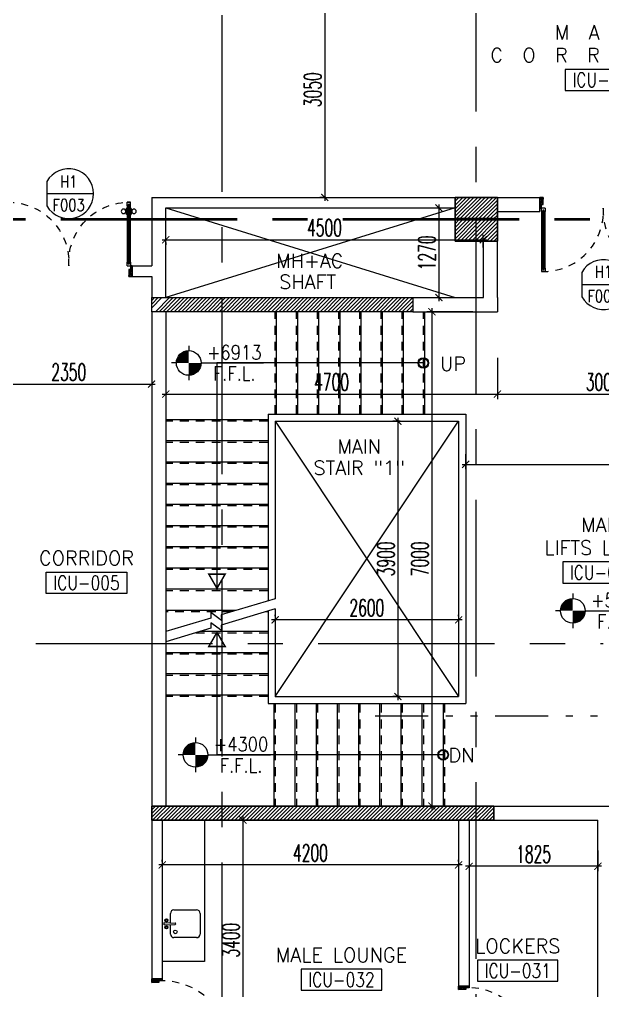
# Model space of a CAD drawing. Extents: x 275967.8 to 276060, y 57291.9 to 57371.4.
# Drawn here: x 276028.3 to 276036.57, y 57315.45 to 57329.2 of the extents above; entities that cross this region are included whole.
import ezdxf
from ezdxf.enums import TextEntityAlignment as Align

# ---------------------------------------------------------------- set-up
doc = ezdxf.new("R2010")
doc.units = 0
doc.header["$MEASUREMENT"] = 0
doc.header["$PDMODE"] = 34
for name, pattern in [('2DASHES', [1.7, 0.75, -0.25, 0.1, -0.25, 0.1, -0.25]), ('CENTERX2', [4, 2.5, -0.5, 0.5, -0.5]), ('HIDDEN', [0.375, 0.25, -0.125]), ('HIDDEN2', [0.1875, 0.125, -0.0625])]:
    doc.linetypes.add(name, pattern=pattern)
doc.layers.get('0').update_dxf_attribs({"linetype": 'CONTINUOUS'})
doc.layers.get('DEFPOINTS').update_dxf_attribs({"linetype": 'CONTINUOUS'})
for name, color, linetype in [('AXES', 11, 'CENTERX2'), ('COL', 5, 'CONTINUOUS'), ('DIM', 4, 'CONTINUOUS'), ('DOOR', 7, 'CONTINUOUS'), ('DOOR-CR', 2, 'CONTINUOUS'), ('DOOR-NO', 3, 'CONTINUOUS'), ('HAT', 8, 'CONTINUOUS'), ('IND-ES-L', 6, '2DASHES'), ('LEV-PL', 3, 'CONTINUOUS'), ('ME-FIX', 3, 'CONTINUOUS'), ('NON-MEDICAL', 3, 'CONTINUOUS'), ('RM-BOX', 4, 'CONTINUOUS'), ('RM-NAME', 2, 'CONTINUOUS'), ('RM-NO', 2, 'CONTINUOUS'), ('SHAFT', 3, 'CONTINUOUS'), ('STR', 5, 'CONTINUOUS'), ('WALL', 2, 'CONTINUOUS')]:
    doc.layers.add(name, color=color, linetype=linetype)
doc.styles.add('ROMANS', font='ROMANS.shx', dxfattribs={"width": 0.6})
doc.styles.add('S', font='ROMANS.SHX')
doc.dimstyles.new('STANDARD in', dxfattribs={"dimtxt": 0.24, "dimasz": 0.1, "dimexe": 0.07, "dimexo": 0.05, "dimgap": 0.05, "dimtad": 1, "dimdec": 0, "dimlfac": 1000, "dimzin": 0, "dimdsep": 46, "dimtxsty": 'ROMANS', "dimblk": 'ARCHTICK', "dimcen": 0.05, "dimdle": 0.05, "dimclrd": 4, "dimclre": 4, "dimclrt": 2, "dimadec": 0, "dimazin": 0, "dimtfac": 1, "dimtdec": 0, "dimtmove": 2, "dimatfit": 3, "dimfxl": 0, "dimtolj": 1, "dimtzin": 0, "dimarcsym": 0})

# ---------------------------------------------------------------- blocks, each defined once
blk = doc.blocks.new('RM1')
at = {"layer": 'RM-BOX'}
blk.add_lwpolyline([(570, -200), (-570, -200), (-570, -500), (570, -500)], close=True, dxfattribs=at)
at = {"layer": 'RM-NAME', "style": 'ROMANS'}
for tag, p in [('ROOMNAME1', (0, 324)), ('ROOMNAME2', (0, 0))]:
    blk.add_attdef(tag, text='', height=200, dxfattribs=at).set_placement(p, align=Align.MIDDLE)
at = {"layer": 'RM-NO', "style": 'ROMANS', "width": 0.8}
blk.add_attdef('ROOMNO', text='', height=200, dxfattribs=at).set_placement((0, -350), align=Align.MIDDLE)
blk = doc.blocks.new('*X99')
at = {"color": 0}
for p, q in [((76229, 144854), (76375, 145000)), ((76229, 144907), (76322, 145000)), ((76229, 144960), (76269, 145000)), ((76281, 144800), (76481, 145000)), ((76334, 144800), (76534, 145000)), ((76387, 144800), (76587, 145000)), ((76440, 144800), (76640, 145000)), ((76493, 144800), (76693, 145000)), ((76546, 144800), (76746, 145000)), ((76599, 144800), (76799, 145000)), ((76652, 144800), (76852, 145000)), ((76705, 144800), (76905, 145000)), ((76758, 144800), (76958, 145000)), ((76811, 144800), (77011, 145000)), ((76864, 144800), (77064, 145000)), ((76917, 144800), (77117, 145000)), ((76971, 144800), (77171, 145000)), ((77024, 144800), (77224, 145000)), ((77077, 144800), (77277, 145000)), ((77130, 144800), (77330, 145000)), ((77183, 144800), (77383, 145000)), ((77236, 144800), (77436, 145000)), ((77289, 144800), (77489, 145000)), ((77342, 144800), (77542, 145000)), ((77395, 144800), (77595, 145000)), ((77448, 144800), (77648, 145000)), ((77501, 144800), (77701, 145000)), ((77554, 144800), (77754, 145000)), ((77607, 144800), (77807, 145000)), ((77660, 144800), (77860, 145000)), ((77713, 144800), (77913, 145000)), ((77766, 144800), (77966, 145000)), ((77819, 144800), (78019, 145000)), ((77872, 144800), (78072, 145000)), ((77925, 144800), (78125, 145000)), ((77978, 144800), (78178, 145000)), ((78031, 144800), (78231, 145000)), ((78084, 144800), (78284, 145000)), ((78137, 144800), (78337, 145000)), ((78190, 144800), (78390, 145000)), ((78243, 144800), (78443, 145000)), ((78296, 144800), (78496, 145000)), ((78349, 144800), (78549, 145000)), ((78402, 144800), (78602, 145000)), ((78455, 144800), (78655, 145000)), ((78508, 144800), (78708, 145000)), ((78562, 144800), (78762, 145000)), ((78615, 144800), (78815, 145000)), ((78668, 144800), (78868, 145000)), ((78721, 144800), (78921, 145000)), ((78774, 144800), (78974, 145000)), ((78827, 144800), (79027, 145000)), ((78880, 144800), (79080, 145000)), ((78933, 144800), (79133, 145000)), ((78986, 144800), (79186, 145000)), ((79039, 144800), (79239, 145000)), ((79092, 144800), (79292, 145000)), ((79145, 144800), (79345, 145000)), ((79198, 144800), (79398, 145000)), ((79251, 144800), (79451, 145000)), ((79304, 144800), (79504, 145000)), ((79357, 144800), (79557, 145000)), ((79410, 144800), (79610, 145000)), ((79463, 144800), (79663, 145000)), ((79516, 144800), (79716, 145000)), ((79569, 144800), (79769, 145000)), ((79622, 144800), (79822, 145000)), ((79675, 144800), (79875, 145000)), ((79728, 144800), (79928, 145000)), ((79781, 144800), (79929, 144948)), ((79834, 144800), (79929, 144895)), ((79887, 144800), (79929, 144842))]:
    blk.add_line(p, q, dxfattribs=at)
blk = doc.blocks.new('*X98')
at = {"color": 0}
for p, q in [((76229, 137641), (76388, 137800)), ((76229, 137694), (76334, 137800)), ((76229, 137748), (76281, 137800)), ((76241, 137600), (76441, 137800)), ((76294, 137600), (76494, 137800)), ((76347, 137600), (76547, 137800)), ((76400, 137600), (76600, 137800)), ((76453, 137600), (76653, 137800)), ((76506, 137600), (76706, 137800)), ((76559, 137600), (76759, 137800)), ((76612, 137600), (76812, 137800)), ((76665, 137600), (76865, 137800)), ((76718, 137600), (76918, 137800)), ((76771, 137600), (76971, 137800)), ((76824, 137600), (77024, 137800)), ((76877, 137600), (77077, 137800)), ((76930, 137600), (77130, 137800)), ((76983, 137600), (77183, 137800)), ((77036, 137600), (77236, 137800)), ((77089, 137600), (77289, 137800)), ((77142, 137600), (77342, 137800)), ((77195, 137600), (77395, 137800)), ((77248, 137600), (77448, 137800)), ((77301, 137600), (77501, 137800)), ((77354, 137600), (77554, 137800)), ((77407, 137600), (77607, 137800)), ((77460, 137600), (77660, 137800)), ((77513, 137600), (77713, 137800)), ((77566, 137600), (77766, 137800)), ((77619, 137600), (77819, 137800)), ((77672, 137600), (77872, 137800)), ((77725, 137600), (77925, 137800)), ((77779, 137600), (77979, 137800)), ((77832, 137600), (78032, 137800)), ((77885, 137600), (78085, 137800)), ((77938, 137600), (78138, 137800)), ((77991, 137600), (78191, 137800)), ((78044, 137600), (78244, 137800)), ((78097, 137600), (78297, 137800)), ((78150, 137600), (78350, 137800)), ((78203, 137600), (78403, 137800)), ((78256, 137600), (78456, 137800)), ((78309, 137600), (78509, 137800)), ((78362, 137600), (78562, 137800)), ((78415, 137600), (78615, 137800)), ((78468, 137600), (78668, 137800)), ((78521, 137600), (78721, 137800)), ((78574, 137600), (78774, 137800)), ((78627, 137600), (78827, 137800)), ((78680, 137600), (78880, 137800)), ((78733, 137600), (78933, 137800)), ((78786, 137600), (78986, 137800)), ((78839, 137600), (79039, 137800)), ((78892, 137600), (79092, 137800)), ((78945, 137600), (79145, 137800)), ((78998, 137600), (79198, 137800)), ((79051, 137600), (79251, 137800)), ((79104, 137600), (79304, 137800)), ((79157, 137600), (79357, 137800)), ((79210, 137600), (79410, 137800)), ((79263, 137600), (79463, 137800)), ((79316, 137600), (79516, 137800)), ((79369, 137600), (79569, 137800)), ((79423, 137600), (79623, 137800)), ((79476, 137600), (79676, 137800)), ((79529, 137600), (79729, 137800)), ((79582, 137600), (79782, 137800)), ((79635, 137600), (79835, 137800)), ((79688, 137600), (79888, 137800)), ((79741, 137600), (79941, 137800)), ((79794, 137600), (79994, 137800)), ((79847, 137600), (80047, 137800)), ((79900, 137600), (80100, 137800)), ((79953, 137600), (80153, 137800)), ((80006, 137600), (80206, 137800)), ((80059, 137600), (80259, 137800)), ((80112, 137600), (80312, 137800)), ((80165, 137600), (80365, 137800)), ((80218, 137600), (80418, 137800)), ((80271, 137600), (80471, 137800)), ((80324, 137600), (80524, 137800)), ((80377, 137600), (80577, 137800)), ((80430, 137600), (80630, 137800)), ((80483, 137600), (80683, 137800)), ((80536, 137600), (80736, 137800)), ((80589, 137600), (80789, 137800)), ((80642, 137600), (80842, 137800)), ((80695, 137600), (80895, 137800)), ((80748, 137600), (80948, 137800)), ((80801, 137600), (81001, 137800)), ((80854, 137600), (81054, 137800)), ((80907, 137600), (81079, 137772)), ((80960, 137600), (81079, 137718)), ((81014, 137600), (81079, 137665)), ((81067, 137600), (81079, 137612))]:
    blk.add_line(p, q, dxfattribs=at)
blk = doc.blocks.new('LEV1')
at = {"layer": 'LEV-PL'}
for p, q in [((0, 245), (0, 175)), ((-175, 0), (-245, 0)), ((175, 0), (1061, 0)), ((0, -175), (0, -245))]:
    blk.add_line(p, q, dxfattribs=at)
at = {"layer": 'LEV-PL', "const_width": 175}
for points in [[(-88, 0, -0.414214), (0, 88, -1)], [(88, 0, -0.414214), (0, -88, -1)]]:
    blk.add_lwpolyline(points, format="xyb", dxfattribs=at)
at = {"layer": 'LEV-PL'}
blk.add_circle((0, 0), 175, dxfattribs=at)
at = {"layer": 'LEV-PL', "color": 4, "style": 'S', "width": 0.85}
for tag, p in [('+0000', (646, 50)), ('F.F.L.', (646, -250))]:
    blk.add_attdef(tag, text='', height=200, dxfattribs=at).set_placement(p, align=Align.CENTER)
blk = doc.blocks.new('DD1')
at = {"layer": 'DOOR-CR'}
blk.add_line((-308, 0), (353, 0), dxfattribs=at)
blk.add_lwpolyline([(-308, -173, 3.820224), (-308, 173)], format="xyb", close=True, dxfattribs=at)
at = {"layer": 'DOOR-NO', "color": 255, "style": 'ROMANS', "width": 0.8}
for tag, p in [('G', (0, 184)), ('000', (0, -141))]:
    blk.add_attdef(tag, text='', height=204, dxfattribs=at).set_placement(p, align=Align.MIDDLE)
blk = doc.blocks.new('A$C272A55A0')
at = {"layer": 'DOOR', "color": 0, "linetype": 'ByBlock'}
for p, q in [((0, 900), (0, 1050)), ((50, 1050), (0, 1050)), ((50, 950), (50, 1050)), ((1750, 950), (1750, 1050)), ((1750, 1050), (1800, 1050)), ((1800, 1050), (1800, 900)), ((0, 900), (25, 900)), ((25, 950), (50, 950)), ((25, 900), (25, 950)), ((75, 900), (25, 900)), ((25, 850), (25, 900)), ((42, 850), (25, 850)), ((58, 870), (42, 870)), ((42, 870), (42, 850)), ((58, 850), (58, 870)), ((75, 850), (58, 850)), ((75, 900), (75, 850)), ((1725, 900), (1775, 900)), ((1725, 900), (1725, 850)), ((1725, 850), (1742, 850)), ((1742, 870), (1758, 870)), ((1742, 850), (1742, 870)), ((1775, 950), (1750, 950)), ((1758, 870), (1758, 850)), ((1758, 850), (1775, 850)), ((1775, 900), (1775, 950)), ((1800, 900), (1775, 900)), ((1775, 850), (1775, 900)), ((1718, 160), (1709, 160)), ((1709, 95), (1709, 160)), ((1725, 173), (1718, 173)), ((1718, 173), (1718, 83)), ((1718, 95), (1718, 160)), ((1775, 173), (1782, 173)), ((1782, 173), (1782, 83)), ((1782, 160), (1791, 160)), ((1782, 95), (1782, 160)), ((1791, 95), (1791, 160)), ((25, 50), (42, 50)), ((25, 50), (25, 0)), ((25, 0), (75, 0)), ((75, 0), (25, 0)), ((42, 50), (42, 30)), ((42, 30), (58, 30)), ((58, 50), (75, 50)), ((58, 50), (58, 30)), ((75, 50), (75, 0)), ((1718, 95), (1709, 95)), ((1725, 83), (1718, 83)), ((1742, 50), (1725, 50)), ((1725, 50), (1725, 0)), ((1775, 0), (1725, 0)), ((1725, 0), (1775, 0)), ((1742, 50), (1742, 30)), ((1758, 30), (1742, 30)), ((1775, 50), (1758, 50)), ((1758, 50), (1758, 30)), ((1775, 83), (1782, 83)), ((1775, 50), (1775, 0)), ((1782, 95), (1791, 95))]:
    blk.add_line(p, q, dxfattribs=at)
at = {"layer": 'DOOR', "color": 9, "linetype": 'ByBlock'}
for p, q in [((50, 1050), (0, 1010)), ((50, 1050), (0, 937)), ((50, 1050), (37, 950)), ((1750, 1050), (1800, 1010)), ((1750, 1050), (1800, 937)), ((1750, 1050), (1763, 950))]:
    blk.add_line(p, q, dxfattribs=at)
at = {"layer": 'DOOR', "linetype": 'ByBlock'}
for p, q in [((25, 850), (25, 50)), ((42, 850), (42, 50)), ((58, 850), (58, 50)), ((75, 50), (75, 850)), ((1725, 50), (1725, 850)), ((1742, 850), (1742, 50)), ((1758, 850), (1758, 50)), ((1775, 850), (1775, 50))]:
    blk.add_line(p, q, dxfattribs=at)
at = {"layer": 'DOOR', "color": 0, "linetype": 'ByBlock'}
for centre in [(1676, 128), (1824, 128)]:
    blk.add_circle(centre, 32.4, dxfattribs=at)
at = {"layer": 'DOOR', "color": 9, "linetype": 'ByBlock'}
for centre, radius, start, end in [((50, 1050), 54.4, 203.2074, 270), ((50, 1050), 74.4, 227.7764, 270), ((50, 1050), 94.4, 238.0182, 270), ((50, 1050), 34.4, 180, 270), ((50, 1050), 14.4, 180, 270), ((1750, 1050), 14.4, 270, 0), ((1750, 1050), 34.4, 270, 0), ((1750, 1050), 54.4, 270, 336.7926), ((1750, 1050), 74.4, 270, 312.2236), ((1750, 1050), 94.4, 270, 301.9818), ((50, 1050), 114, 244.0838, 257.3774), ((50, 1050), 134, 248.1598, 259.28), ((50, 1050), 154, 251.1053, 256.2858), ((1750, 1050), 114, 282.6226, 295.9162), ((1750, 1050), 134, 280.72, 291.8402), ((1750, 1050), 154, 283.7142, 288.8947)]:
    blk.add_arc(centre, radius, start, end, dxfattribs=at)
at = {"layer": 'DOOR', "linetype": 'HIDDEN', "ltscale": 0.5}
for centre, start, end in [((50, 851), 268.3174, 3.2965), ((1750, 851), 176.7035, 271.6826)]:
    blk.add_arc(centre, 851, start, end, dxfattribs=at)
at = {"layer": 'WALL', "linetype": 'ByBlock'}
blk.add_line((1800, 900), (1800, 1050), dxfattribs=at)
blk = doc.blocks.new('C5')
at = {"layer": 'HAT', "linetype": 'ByBlock'}
h = blk.add_hatch(dxfattribs=at)
h.set_pattern_fill('ANSI31', color=256, scale=300, style=0)
h.set_pattern_definition([(45, (-223356.182, -51411.005), (-26.516504, 26.516504), [])])
h.paths.add_polyline_path([(300, 300), (0, 300), (0, 0), (300, 0)])
h.paths.add_polyline_path([(600, 300), (300, 300), (300, 0), (600, 0)])
at = {"layer": 'COL'}
blk.add_lwpolyline([(600, 300), (0, 300), (0, 0), (600, 0)], close=True, dxfattribs=at)
blk = doc.blocks.new('DOOR90')
at = {"layer": 'DOOR', "color": 0, "linetype": 'ByBlock'}
for p, q in [((-150, 0), (-150, -25)), ((-150, 0), (0, 0)), ((0, -50), (0, 0)), ((-1000, -25), (-1000, -75)), ((-1000, -75), (-1000, -25)), ((-950, -25), (-1000, -25)), ((-950, -75), (-1000, -75)), ((-970, -42), (-970, -58)), ((-950, -42), (-970, -42)), ((-950, -58), (-970, -58)), ((-950, -25), (-950, -42)), ((-950, -58), (-950, -75)), ((-918, -25), (-918, -18)), ((-828, -18), (-918, -18)), ((-918, -75), (-918, -82)), ((-828, -82), (-918, -82)), ((-905, -18), (-905, -9)), ((-905, -9), (-840, -9)), ((-905, -18), (-840, -18)), ((-905, -82), (-905, -91)), ((-905, -82), (-840, -82)), ((-905, -91), (-840, -91)), ((-840, -18), (-840, -9)), ((-840, -82), (-840, -91)), ((-828, -25), (-828, -18)), ((-828, -75), (-828, -82)), ((-200, -42), (-200, -25)), ((-200, -25), (-150, -25)), ((-180, -42), (-200, -42)), ((-200, -75), (-200, -58)), ((-200, -58), (-180, -58)), ((-150, -75), (-200, -75)), ((-180, -58), (-180, -42)), ((-150, -75), (-150, -25)), ((-150, -25), (-100, -25)), ((-100, -25), (-100, -50)), ((-100, -50), (0, -50)), ((-150, -900), (-150, -875)), ((-150, -875), (-100, -875)), ((0, -900), (-150, -900)), ((-150, -900), (0, -900)), ((-100, -850), (0, -850)), ((-100, -875), (-100, -850)), ((0, -850), (0, -900))]:
    blk.add_line(p, q, dxfattribs=at)
at = {"layer": 'DOOR', "color": 9, "linetype": 'ByBlock'}
for p, q in [((0, -50), (-114, 0)), ((0, -50), (-40, 0)), ((0, -50), (-100, -37)), ((0, -850), (-114, -900)), ((0, -850), (-100, -863)), ((0, -850), (-40, -900))]:
    blk.add_line(p, q, dxfattribs=at)
at = {"layer": 'DOOR', "linetype": 'ByBlock'}
for p, q in [((-200, -25), (-950, -25)), ((-200, -42), (-950, -42)), ((-200, -58), (-950, -58)), ((-950, -75), (-200, -75))]:
    blk.add_line(p, q, dxfattribs=at)
at = {"layer": 'DOOR', "color": 0, "linetype": 'ByBlock'}
for centre in [(-873, 24), (-873, -124)]:
    blk.add_circle(centre, 32.4, dxfattribs=at)
at = {"layer": 'DOOR', "color": 9, "linetype": 'ByBlock'}
for centre, radius, start, end in [((0, -50), 154, 161.1053, 166.2858), ((0, -50), 134, 158.1598, 169.28), ((0, -50), 94.4, 148.0182, 180), ((0, -50), 74.4, 137.7764, 180), ((0, -50), 114, 154.0838, 167.3774), ((0, -50), 54.4, 113.2074, 180), ((0, -50), 34.4, 90, 180), ((0, -50), 14.4, 90, 180), ((0, -850), 154, 193.7142, 198.8947), ((0, -850), 134, 190.72, 201.8402), ((0, -850), 94.4, 180, 211.9818), ((0, -850), 74.4, 180, 222.2236), ((0, -850), 54.4, 180, 246.7926), ((0, -850), 34.4, 180, 270), ((0, -850), 14.4, 180, 270)]:
    blk.add_arc(centre, radius, start, end, dxfattribs=at)
at = {"layer": 'DOOR', "linetype": 'HIDDEN', "ltscale": 0.5}
blk.add_arc((-150, -25), 850, 180, 270, dxfattribs=at)
blk = doc.blocks.new('_ARCHTICK')
at = {"color": 0, "linetype": 'ByBlock', "const_width": 0.15}
blk.add_lwpolyline([(-0.5, -0.5), (0.5, 0.5)], dxfattribs=at)
blk = doc.blocks.new('*D248')
at = {"layer": 'DEFPOINTS', "color": 0, "linetype": 'ByBlock', "ltscale": 0.3}
for p in [(276027.825, 57324.608), (276030.175, 57324.356), (276030.175, 57324.039)]:
    blk.add_point(p, dxfattribs=at)
at = {"layer": 'DIM', "color": 4, "linetype": 'ByBlock', "lineweight": -2, "ltscale": 0.3}
for p, q in [((276027.825, 57324.558), (276027.825, 57323.969)), ((276030.175, 57324.306), (276030.175, 57323.969)), ((276027.775, 57324.039), (276030.225, 57324.039))]:
    blk.add_line(p, q, dxfattribs=at)
at = {"layer": 'DIM', "color": 4, "linetype": 'ByBlock', "lineweight": -2, "ltscale": 0.3, "xscale": 0.1, "yscale": 0.1, "zscale": 0.1, "rotation": 180}
blk.add_blockref('_ARCHTICK', (276027.825, 57324.039), dxfattribs=at)
at = {"layer": 'DIM', "color": 4, "linetype": 'ByBlock', "lineweight": -2, "ltscale": 0.3, "xscale": 0.1, "yscale": 0.1, "zscale": 0.1}
blk.add_blockref('_ARCHTICK', (276030.175, 57324.039), dxfattribs=at)
at = {"layer": 'DIM', "color": 2, "linetype": 'ByBlock', "ltscale": 0.3, "insert": (276029, 57324.209), "char_height": 0.24, "attachment_point": 5, "style": 'ROMANS'}
blk.add_mtext('\\A1;2350', dxfattribs=at)
blk = doc.blocks.new('*D247')
at = {"layer": 'DEFPOINTS', "color": 0, "linetype": 'ByBlock', "ltscale": 0.3}
for p in [(276030.375, 57326.096), (276034.875, 57326.083), (276034.875, 57325.924)]:
    blk.add_point(p, dxfattribs=at)
at = {"layer": 'DIM', "color": 4, "linetype": 'ByBlock', "lineweight": -2, "ltscale": 0.3}
for p, q in [((276034.875, 57325.974), (276034.875, 57326.153)), ((276030.325, 57326.083), (276034.925, 57326.083)), ((276030.375, 57326.046), (276030.375, 57326.013))]:
    blk.add_line(p, q, dxfattribs=at)
at = {"layer": 'DIM', "color": 4, "linetype": 'ByBlock', "lineweight": -2, "ltscale": 0.3, "xscale": 0.1, "yscale": 0.1, "zscale": 0.1, "rotation": 180}
blk.add_blockref('_ARCHTICK', (276030.375, 57326.083), dxfattribs=at)
at = {"layer": 'DIM', "color": 4, "linetype": 'ByBlock', "lineweight": -2, "ltscale": 0.3, "xscale": 0.1, "yscale": 0.1, "zscale": 0.1}
blk.add_blockref('_ARCHTICK', (276034.875, 57326.083), dxfattribs=at)
at = {"layer": 'DIM', "color": 2, "linetype": 'ByBlock', "ltscale": 0.3, "insert": (276032.625, 57326.253), "char_height": 0.24, "attachment_point": 5, "style": 'ROMANS'}
blk.add_mtext('\\A1;4500', dxfattribs=at)
blk = doc.blocks.new('*D246')
at = {"layer": 'DEFPOINTS', "color": 0, "linetype": 'ByBlock', "ltscale": 0.3}
for p in [(276034.02, 57326.533), (276034.02, 57325.263), (276034.246, 57325.263)]:
    blk.add_point(p, dxfattribs=at)
at = {"layer": 'DIM', "color": 4, "linetype": 'ByBlock', "lineweight": -2, "ltscale": 0.3}
for p, q in [((276034.246, 57326.583), (276034.246, 57325.213)), ((276034.07, 57326.533), (276034.316, 57326.533)), ((276034.07, 57325.263), (276034.316, 57325.263))]:
    blk.add_line(p, q, dxfattribs=at)
at = {"layer": 'DIM', "color": 4, "linetype": 'ByBlock', "lineweight": -2, "ltscale": 0.3, "xscale": 0.1, "yscale": 0.1, "zscale": 0.1}
for p, rotation in [((276034.246, 57326.533), 90), ((276034.246, 57325.263), 270)]:
    blk.add_blockref('_ARCHTICK', p, dxfattribs=dict(at, rotation=rotation))
at = {"layer": 'DIM', "color": 2, "linetype": 'ByBlock', "ltscale": 0.3, "insert": (276034.076, 57325.898), "char_height": 0.24, "attachment_point": 5, "rotation": 90, "style": 'ROMANS'}
blk.add_mtext('\\A1;1270', dxfattribs=at)
blk = doc.blocks.new('*D221')
at = {"layer": 'DEFPOINTS', "color": 0, "linetype": 'ByBlock', "ltscale": 0.3}
for p in [(276034.775, 57325.063), (276034.146, 57318.063), (276034.682, 57318.063)]:
    blk.add_point(p, dxfattribs=at)
at = {"layer": 'DIM', "color": 4, "linetype": 'ByBlock', "lineweight": -2, "ltscale": 0.3}
for p, q in [((276034.725, 57325.063), (276034.076, 57325.063)), ((276034.146, 57325.113), (276034.146, 57318.013)), ((276034.632, 57318.063), (276034.076, 57318.063))]:
    blk.add_line(p, q, dxfattribs=at)
at = {"layer": 'DIM', "color": 4, "linetype": 'ByBlock', "lineweight": -2, "ltscale": 0.3, "xscale": 0.1, "yscale": 0.1, "zscale": 0.1}
for p, rotation in [((276034.146, 57325.063), 90), ((276034.146, 57318.063), 270)]:
    blk.add_blockref('_ARCHTICK', p, dxfattribs=dict(at, rotation=rotation))
at = {"layer": 'DIM', "color": 2, "linetype": 'ByBlock', "ltscale": 0.3, "insert": (276033.976, 57321.563), "char_height": 0.24, "attachment_point": 5, "rotation": 90, "style": 'ROMANS'}
blk.add_mtext('\\A1;7000', dxfattribs=at)
blk = doc.blocks.new('*D220')
at = {"layer": 'DEFPOINTS', "color": 0, "linetype": 'ByBlock', "ltscale": 0.3}
for p in [(276030.375, 57324.455), (276035.075, 57324.261), (276035.075, 57323.897)]:
    blk.add_point(p, dxfattribs=at)
at = {"layer": 'DIM', "color": 4, "linetype": 'ByBlock', "lineweight": -2, "ltscale": 0.3}
for p, q in [((276030.375, 57324.405), (276030.375, 57323.827)), ((276035.075, 57324.211), (276035.075, 57323.827)), ((276030.325, 57323.897), (276035.125, 57323.897))]:
    blk.add_line(p, q, dxfattribs=at)
at = {"layer": 'DIM', "color": 4, "linetype": 'ByBlock', "lineweight": -2, "ltscale": 0.3, "xscale": 0.1, "yscale": 0.1, "zscale": 0.1, "rotation": 180}
blk.add_blockref('_ARCHTICK', (276030.375, 57323.897), dxfattribs=at)
at = {"layer": 'DIM', "color": 4, "linetype": 'ByBlock', "lineweight": -2, "ltscale": 0.3, "xscale": 0.1, "yscale": 0.1, "zscale": 0.1}
blk.add_blockref('_ARCHTICK', (276035.075, 57323.897), dxfattribs=at)
at = {"layer": 'DIM', "color": 2, "linetype": 'ByBlock', "ltscale": 0.3, "insert": (276032.725, 57324.067), "char_height": 0.24, "attachment_point": 5, "style": 'ROMANS'}
blk.add_mtext('\\A1;4700', dxfattribs=at)
blk = doc.blocks.new('*D219')
at = {"layer": 'DEFPOINTS', "color": 0, "linetype": 'ByBlock', "ltscale": 0.3}
for p in [(276033.748, 57323.513), (276033.665, 57319.613), (276033.748, 57319.613)]:
    blk.add_point(p, dxfattribs=at)
at = {"layer": 'DIM', "color": 4, "linetype": 'ByBlock', "lineweight": -2, "ltscale": 0.3}
for p, q in [((276033.665, 57323.563), (276033.665, 57319.563)), ((276033.698, 57323.513), (276033.595, 57323.513)), ((276033.698, 57319.613), (276033.595, 57319.613))]:
    blk.add_line(p, q, dxfattribs=at)
at = {"layer": 'DIM', "color": 4, "linetype": 'ByBlock', "lineweight": -2, "ltscale": 0.3, "xscale": 0.1, "yscale": 0.1, "zscale": 0.1}
for p, rotation in [((276033.665, 57323.513), 90), ((276033.665, 57319.613), 270)]:
    blk.add_blockref('_ARCHTICK', p, dxfattribs=dict(at, rotation=rotation))
at = {"layer": 'DIM', "color": 2, "linetype": 'ByBlock', "ltscale": 0.3, "insert": (276033.495, 57321.563), "char_height": 0.24, "attachment_point": 5, "rotation": 90, "style": 'ROMANS'}
blk.add_mtext('\\A1;3900', dxfattribs=at)
blk = doc.blocks.new('*D218')
at = {"layer": 'DEFPOINTS', "color": 0, "linetype": 'ByBlock', "ltscale": 0.3}
for p in [(276031.925, 57320.7), (276031.925, 57320.7), (276034.525, 57320.7)]:
    blk.add_point(p, dxfattribs=at)
at = {"layer": 'DIM', "color": 4, "linetype": 'ByBlock', "lineweight": -2, "ltscale": 0.3}
for p, q in [((276031.925, 57320.75), (276031.925, 57320.77)), ((276034.525, 57320.75), (276034.525, 57320.77)), ((276034.575, 57320.7), (276031.875, 57320.7))]:
    blk.add_line(p, q, dxfattribs=at)
at = {"layer": 'DIM', "color": 4, "linetype": 'ByBlock', "lineweight": -2, "ltscale": 0.3, "xscale": 0.1, "yscale": 0.1, "zscale": 0.1, "rotation": 180}
blk.add_blockref('_ARCHTICK', (276031.925, 57320.7), dxfattribs=at)
at = {"layer": 'DIM', "color": 4, "linetype": 'ByBlock', "lineweight": -2, "ltscale": 0.3, "xscale": 0.1, "yscale": 0.1, "zscale": 0.1}
blk.add_blockref('_ARCHTICK', (276034.525, 57320.7), dxfattribs=at)
at = {"layer": 'DIM', "color": 2, "linetype": 'ByBlock', "ltscale": 0.3, "insert": (276033.225, 57320.87), "char_height": 0.24, "attachment_point": 5, "style": 'ROMANS'}
blk.add_mtext('\\A1;2600', dxfattribs=at)
blk = doc.blocks.new('*D217')
at = {"layer": 'DEFPOINTS', "color": 0, "linetype": 'ByBlock', "ltscale": 0.3}
for p in [(276035.075, 57324.461), (276038.075, 57324.461), (276038.075, 57323.897)]:
    blk.add_point(p, dxfattribs=at)
at = {"layer": 'DIM', "color": 4, "linetype": 'ByBlock', "lineweight": -2, "ltscale": 0.3}
for p, q in [((276035.075, 57324.411), (276035.075, 57323.827)), ((276038.075, 57324.411), (276038.075, 57323.827)), ((276035.025, 57323.897), (276038.125, 57323.897))]:
    blk.add_line(p, q, dxfattribs=at)
at = {"layer": 'DIM', "color": 4, "linetype": 'ByBlock', "lineweight": -2, "ltscale": 0.3, "xscale": 0.1, "yscale": 0.1, "zscale": 0.1, "rotation": 180}
blk.add_blockref('_ARCHTICK', (276035.075, 57323.897), dxfattribs=at)
at = {"layer": 'DIM', "color": 4, "linetype": 'ByBlock', "lineweight": -2, "ltscale": 0.3, "xscale": 0.1, "yscale": 0.1, "zscale": 0.1}
blk.add_blockref('_ARCHTICK', (276038.075, 57323.897), dxfattribs=at)
at = {"layer": 'DIM', "color": 2, "linetype": 'ByBlock', "ltscale": 0.3, "insert": (276036.575, 57324.067), "char_height": 0.24, "attachment_point": 5, "style": 'ROMANS'}
blk.add_mtext('\\A1;3000', dxfattribs=at)
blk = doc.blocks.new('*D215')
at = {"layer": 'DEFPOINTS', "color": 0, "linetype": 'ByBlock', "ltscale": 0.3}
for p in [(276034.625, 57323.095), (276039.275, 57323.013), (276039.275, 57322.902)]:
    blk.add_point(p, dxfattribs=at)
at = {"layer": 'DIM', "color": 4, "linetype": 'ByBlock', "lineweight": -2, "ltscale": 0.3}
for p, q in [((276034.625, 57323.045), (276034.625, 57322.832)), ((276034.575, 57322.902), (276039.325, 57322.902)), ((276039.275, 57322.963), (276039.275, 57322.832))]:
    blk.add_line(p, q, dxfattribs=at)
at = {"layer": 'DIM', "color": 4, "linetype": 'ByBlock', "lineweight": -2, "ltscale": 0.3, "xscale": 0.1, "yscale": 0.1, "zscale": 0.1, "rotation": 180}
blk.add_blockref('_ARCHTICK', (276034.625, 57322.902), dxfattribs=at)
at = {"layer": 'DIM', "color": 4, "linetype": 'ByBlock', "lineweight": -2, "ltscale": 0.3, "xscale": 0.1, "yscale": 0.1, "zscale": 0.1}
blk.add_blockref('_ARCHTICK', (276039.275, 57322.902), dxfattribs=at)
at = {"layer": 'DIM', "color": 2, "linetype": 'ByBlock', "ltscale": 0.3, "insert": (276036.95, 57323.072), "char_height": 0.24, "attachment_point": 5, "style": 'ROMANS'}
blk.add_mtext('\\A1;4650', dxfattribs=at)
blk = doc.blocks.new('*D204')
at = {"layer": 'DEFPOINTS', "color": 0, "linetype": 'ByBlock', "ltscale": 0.3}
for p in [(276034.675, 57317.464), (276036.5, 57317.484), (276034.675, 57317.21)]:
    blk.add_point(p, dxfattribs=at)
at = {"layer": 'DIM', "color": 4, "linetype": 'ByBlock', "lineweight": -2, "ltscale": 0.3}
for p, q in [((276034.675, 57317.414), (276034.675, 57317.14)), ((276036.5, 57317.434), (276036.5, 57317.14)), ((276036.55, 57317.21), (276034.625, 57317.21))]:
    blk.add_line(p, q, dxfattribs=at)
at = {"layer": 'DIM', "color": 4, "linetype": 'ByBlock', "lineweight": -2, "ltscale": 0.3, "xscale": 0.1, "yscale": 0.1, "zscale": 0.1, "rotation": 180}
blk.add_blockref('_ARCHTICK', (276034.675, 57317.21), dxfattribs=at)
at = {"layer": 'DIM', "color": 4, "linetype": 'ByBlock', "lineweight": -2, "ltscale": 0.3, "xscale": 0.1, "yscale": 0.1, "zscale": 0.1}
blk.add_blockref('_ARCHTICK', (276036.5, 57317.21), dxfattribs=at)
at = {"layer": 'DIM', "color": 2, "linetype": 'ByBlock', "ltscale": 0.3, "insert": (276035.588, 57317.38), "char_height": 0.24, "attachment_point": 5, "style": 'ROMANS'}
blk.add_mtext('\\A1;1825', dxfattribs=at)
blk = doc.blocks.new('*D203')
at = {"layer": 'DEFPOINTS', "color": 0, "linetype": 'ByBlock', "ltscale": 0.3}
for p in [(276030.325, 57317.229), (276030.325, 57317.229), (276034.525, 57317.229)]:
    blk.add_point(p, dxfattribs=at)
at = {"layer": 'DIM', "color": 4, "linetype": 'ByBlock', "lineweight": -2, "ltscale": 0.3}
for p, q in [((276034.575, 57317.229), (276030.275, 57317.229)), ((276030.325, 57317.279), (276030.325, 57317.299)), ((276034.525, 57317.279), (276034.525, 57317.299))]:
    blk.add_line(p, q, dxfattribs=at)
at = {"layer": 'DIM', "color": 4, "linetype": 'ByBlock', "lineweight": -2, "ltscale": 0.3, "xscale": 0.1, "yscale": 0.1, "zscale": 0.1, "rotation": 180}
blk.add_blockref('_ARCHTICK', (276030.325, 57317.229), dxfattribs=at)
at = {"layer": 'DIM', "color": 4, "linetype": 'ByBlock', "lineweight": -2, "ltscale": 0.3, "xscale": 0.1, "yscale": 0.1, "zscale": 0.1}
blk.add_blockref('_ARCHTICK', (276034.525, 57317.229), dxfattribs=at)
at = {"layer": 'DIM', "color": 2, "linetype": 'ByBlock', "ltscale": 0.3, "insert": (276032.425, 57317.399), "char_height": 0.24, "attachment_point": 5, "style": 'ROMANS'}
blk.add_mtext('\\A1;4200', dxfattribs=at)
blk = doc.blocks.new('*D202')
at = {"layer": 'DEFPOINTS', "color": 0, "linetype": 'ByBlock', "ltscale": 0.3}
for p in [(276031.354, 57317.863), (276031.354, 57314.463), (276031.468, 57314.463)]:
    blk.add_point(p, dxfattribs=at)
at = {"layer": 'DIM', "color": 4, "linetype": 'ByBlock', "lineweight": -2, "ltscale": 0.3}
for p, q in [((276031.468, 57317.913), (276031.468, 57314.413)), ((276031.404, 57317.863), (276031.538, 57317.863)), ((276031.404, 57314.463), (276031.538, 57314.463))]:
    blk.add_line(p, q, dxfattribs=at)
at = {"layer": 'DIM', "color": 4, "linetype": 'ByBlock', "lineweight": -2, "ltscale": 0.3, "xscale": 0.1, "yscale": 0.1, "zscale": 0.1}
for p, rotation in [((276031.468, 57317.863), 90), ((276031.468, 57314.463), 270)]:
    blk.add_blockref('_ARCHTICK', p, dxfattribs=dict(at, rotation=rotation))
at = {"layer": 'DIM', "color": 2, "linetype": 'ByBlock', "ltscale": 0.3, "insert": (276031.298, 57316.163), "char_height": 0.24, "attachment_point": 5, "rotation": 90, "style": 'ROMANS'}
blk.add_mtext('\\A1;3400', dxfattribs=at)
blk = doc.blocks.new('DOOR-10')
at = {"layer": 'DOOR', "color": 0, "linetype": 'ByBlock'}
for p, q in [((-83, 1005), (-92, 1005)), ((-92, 1005), (-92, 940)), ((-76, 1018), (-83, 1018)), ((-83, 928), (-83, 1018)), ((-83, 1005), (-83, 940)), ((-26, 1100), (-76, 1100)), ((-76, 1100), (-26, 1100)), ((-76, 1050), (-76, 1100)), ((-59, 1050), (-76, 1050)), ((-43, 1070), (-59, 1070)), ((-59, 1050), (-59, 1070)), ((-43, 1050), (-43, 1070)), ((-26, 1050), (-43, 1050)), ((-26, 1050), (-26, 1100)), ((-26, 1018), (-18, 1018)), ((-18, 928), (-18, 1018)), ((-18, 1005), (-9, 1005)), ((-18, 1005), (-18, 940)), ((-9, 1005), (-9, 940)), ((-83, 940), (-92, 940)), ((-76, 928), (-83, 928)), ((-26, 928), (-18, 928)), ((-18, 940), (-9, 940)), ((-1001, 0), (-1001, 150)), ((-1001, 150), (-976, 150)), ((-1001, 150), (-1001, 0)), ((-976, 150), (-976, 100)), ((-76, 200), (-59, 200)), ((-76, 150), (-76, 200)), ((-76, 150), (-26, 150)), ((-59, 200), (-59, 180)), ((-59, 180), (-43, 180)), ((-43, 200), (-26, 200)), ((-43, 180), (-43, 200)), ((-26, 200), (-26, 150)), ((-1, 150), (-26, 150)), ((-26, 150), (-26, 100)), ((-951, 0), (-1001, 0)), ((-976, 100), (-951, 100)), ((-951, 100), (-951, 0)), ((-51, 100), (-51, 0)), ((-26, 100), (-51, 100)), ((-51, 0), (-1, 0))]:
    blk.add_line(p, q, dxfattribs=at)
at = {"layer": 'DOOR', "linetype": 'ByBlock'}
for p, q in [((-76, 1050), (-76, 200)), ((-59, 200), (-59, 1050)), ((-43, 200), (-43, 1050)), ((-26, 200), (-26, 1050))]:
    blk.add_line(p, q, dxfattribs=at)
at = {"layer": 'DOOR', "color": 9, "linetype": 'ByBlock'}
for p, q in [((-1, 0), (-1, 150)), ((-951, 0), (-1001, 114)), ((-951, 0), (-1001, 40)), ((-951, 0), (-964, 100)), ((-51, 0), (-1, 114)), ((-51, 0), (-37, 100)), ((-51, 0), (-1, 40))]:
    blk.add_line(p, q, dxfattribs=at)
at = {"layer": 'DOOR', "color": 0, "linetype": 'ByBlock'}
for centre in [(-124, 973), (23, 973)]:
    blk.add_circle(centre, 32.4, dxfattribs=at)
at = {"layer": 'DOOR', "linetype": 'HIDDEN', "ltscale": 0.5}
blk.add_arc((-23, 149), 952, 93.1482, 179.9482, dxfattribs=at)
at = {"layer": 'DOOR', "color": 9, "linetype": 'ByBlock'}
for centre, radius, start, end in [((-951, 0), 154, 103.7142, 108.8947), ((-51, 0), 154, 71.1053, 76.2858), ((-951, 0), 134, 100.72, 111.8402), ((-951, 0), 94.4, 90, 121.9818), ((-951, 0), 74.4, 90, 132.2236), ((-951, 0), 54.4, 90, 156.7926), ((-951, 0), 34.4, 90, 180), ((-951, 0), 14.4, 90, 180), ((-51, 0), 94.4, 58.0182, 90), ((-51, 0), 74.4, 47.7764, 90), ((-51, 0), 54.4, 23.2074, 90), ((-51, 0), 34.4, 0, 90), ((-51, 0), 14.4, 0, 90), ((-51, 0), 134, 68.1598, 79.28), ((-51, 0), 114, 64.0838, 77.3774)]:
    blk.add_arc(centre, radius, start, end, dxfattribs=at)
blk = doc.blocks.new('A$C16F26542')
at = {"layer": 'IND-ES-L'}
blk.add_line((55.259, 20.826), (61.721, 20.826), dxfattribs=at)
blk = doc.blocks.new('*D806')
at = {"layer": 'DEFPOINTS', "color": 0, "linetype": 'ByBlock', "ltscale": 0.3}
for p in [(276032.692, 57329.733), (276032.627, 57326.683), (276032.692, 57326.683)]:
    blk.add_point(p, dxfattribs=at)
at = {"layer": 'DIM', "color": 4, "linetype": 'ByBlock', "lineweight": -2, "ltscale": 0.3}
for p, q in [((276032.642, 57329.733), (276032.557, 57329.733)), ((276032.627, 57329.783), (276032.627, 57326.633)), ((276032.642, 57326.683), (276032.557, 57326.683))]:
    blk.add_line(p, q, dxfattribs=at)
at = {"layer": 'DIM', "color": 4, "linetype": 'ByBlock', "lineweight": -2, "ltscale": 0.3, "xscale": 0.1, "yscale": 0.1, "zscale": 0.1}
for p, rotation in [((276032.627, 57329.733), 90), ((276032.627, 57326.683), 270)]:
    blk.add_blockref('_ARCHTICK', p, dxfattribs=dict(at, rotation=rotation))
at = {"layer": 'DIM', "color": 2, "linetype": 'ByBlock', "ltscale": 0.3, "insert": (276032.457, 57328.208), "char_height": 0.24, "attachment_point": 5, "rotation": 90, "style": 'ROMANS'}
blk.add_mtext('\\A1;3050', dxfattribs=at)

msp = doc.modelspace()

# ---------------------------------------------------------------- linework, layer by layer
at = {"layer": 'AXES'}
for p, q in [((276034.7755, 57291.8986), (276034.7755, 57370.7113)), ((276034.7755, 57291.8986), (276034.7755, 57370.7113)), ((276031.1755, 57298.7629), (276031.1755, 57357.5829)), ((275968.8855, 57326.3829), (276041.9755, 57326.3829)), ((275968.8855, 57326.3629), (276041.9755, 57326.3629)), ((275968.5355, 57320.3629), (276036.5755, 57320.3629))]:
    msp.add_line(p, q, dxfattribs=at)
at = {"layer": 'COL'}
for points in [[(276030.1755, 57325.0629), (276030.1755, 57325.2629), (276033.8755, 57325.2629), (276033.8755, 57325.0629)], [(276035.0255, 57318.0629), (276030.1755, 57318.0629), (276030.1755, 57317.8629), (276035.0255, 57317.8629)]]:
    msp.add_lwpolyline(points, close=True, dxfattribs=at)
at = {"layer": 'NON-MEDICAL'}
for p, q in [((276030.9255, 57317.8629), (276030.9255, 57315.8629)), ((276030.4405, 57316.405), (276030.4405, 57316.5415)), ((276030.4904, 57316.5914), (276030.8115, 57316.5914)), ((276030.8613, 57316.5415), (276030.8613, 57316.2486)), ((276030.3523, 57316.379), (276030.3523, 57316.4111)), ((276030.3523, 57316.4111), (276030.5076, 57316.405)), ((276030.3523, 57316.379), (276030.5076, 57316.3851)), ((276030.4405, 57316.2486), (276030.4405, 57316.3851)), ((276030.8115, 57316.1987), (276030.4904, 57316.1987)), ((276030.9255, 57315.8629), (276030.3255, 57315.8629))]:
    msp.add_line(p, q, dxfattribs=at)
for centre, radius in [((276030.3834, 57316.4448), 0.0217), ((276030.3834, 57316.3453), 0.0217), ((276030.3834, 57316.4448), 0.014), ((276030.3834, 57316.3453), 0.014), ((276030.5099, 57316.2806), 0.0255)]:
    msp.add_circle(centre, radius, dxfattribs=at)
for centre, radius, start, end in [((276030.4904, 57316.5415), 0.0499, 90, 180), ((276030.8115, 57316.5415), 0.0499, 0, 90), ((276030.5076, 57316.3951), 0.00997, 270, 90), ((276030.4904, 57316.2486), 0.0499, 180, 270), ((276030.8115, 57316.2486), 0.0499, 270, 0)]:
    msp.add_arc(centre, radius, start, end, dxfattribs=at)
at = {"layer": 'SHAFT'}
for p, q in [((276034.4755, 57326.5329), (276030.3755, 57325.2629)), ((276030.3755, 57326.5329), (276034.4755, 57325.2629)), ((276031.9255, 57323.5129), (276034.5255, 57319.6129)), ((276031.9255, 57319.6129), (276034.5255, 57323.5129))]:
    msp.add_line(p, q, dxfattribs=at)
at = {"layer": 'STR', "linetype": 'HIDDEN2'}
for p, q in [((276031.9255, 57323.6129), (276031.9255, 57325.0629)), ((276032.2255, 57323.6129), (276032.2255, 57325.0629)), ((276032.5255, 57323.6129), (276032.5255, 57325.0629)), ((276032.8255, 57323.6129), (276032.8255, 57325.0629)), ((276033.1255, 57323.6129), (276033.1255, 57325.0629)), ((276033.4255, 57323.6129), (276033.4255, 57325.0629)), ((276033.7255, 57323.6129), (276033.7255, 57325.0629)), ((276034.0255, 57323.6129), (276034.0255, 57325.0629)), ((276031.8255, 57323.5129), (276030.3755, 57323.5129)), ((276031.8255, 57323.2129), (276030.3755, 57323.2129)), ((276031.8255, 57322.9129), (276030.3755, 57322.9129)), ((276031.8255, 57322.6129), (276030.3755, 57322.6129)), ((276031.8255, 57322.3129), (276030.3755, 57322.3129)), ((276031.8255, 57322.0129), (276030.3755, 57322.0129)), ((276031.8255, 57321.7129), (276030.3755, 57321.7129)), ((276031.8255, 57321.4129), (276030.3755, 57321.4129)), ((276031.8255, 57321.1129), (276030.3755, 57321.1129)), ((276031.3076, 57320.8129), (276030.3755, 57320.8129)), ((276031.8255, 57320.8129), (276031.7901, 57320.8129)), ((276031.8255, 57320.5129), (276030.7914, 57320.5129)), ((276031.8255, 57320.2129), (276030.3755, 57320.2129)), ((276031.8255, 57319.9129), (276030.3755, 57319.9129)), ((276031.8255, 57319.6129), (276030.3755, 57319.6129)), ((276031.9255, 57319.5129), (276031.9255, 57318.0629)), ((276032.2255, 57319.5129), (276032.2255, 57318.0629)), ((276032.5255, 57319.5129), (276032.5255, 57318.0629)), ((276032.8255, 57319.5129), (276032.8255, 57318.0629)), ((276033.1255, 57319.5129), (276033.1255, 57318.0629)), ((276033.4255, 57319.5129), (276033.4255, 57318.0629)), ((276033.7255, 57319.5129), (276033.7255, 57318.0629)), ((276034.0255, 57319.5129), (276034.0255, 57318.0629)), ((276034.3255, 57319.5129), (276034.3255, 57318.0629))]:
    msp.add_line(p, q, dxfattribs=at)
at = {"layer": 'STR'}
for p, q in [((276031.9455, 57323.6129), (276031.9455, 57325.0629)), ((276032.2455, 57323.6129), (276032.2455, 57325.0629)), ((276032.5455, 57323.6129), (276032.5455, 57325.0629)), ((276032.8455, 57323.6129), (276032.8455, 57325.0629)), ((276033.1455, 57323.6129), (276033.1455, 57325.0629)), ((276033.4455, 57323.6129), (276033.4455, 57325.0629)), ((276033.7455, 57323.6129), (276033.7455, 57325.0629)), ((276034.0455, 57323.6129), (276034.0455, 57325.0629)), ((276034.0255, 57324.3379), (276031.1005, 57324.3379)), ((276031.1005, 57324.3379), (276031.1005, 57321.1129)), ((276031.8255, 57323.5329), (276030.3755, 57323.5329)), ((276031.8255, 57323.5329), (276030.3755, 57323.5329)), ((276031.8255, 57323.6129), (276031.8255, 57320.9685)), ((276031.8255, 57323.6129), (276034.6255, 57323.6129)), ((276034.6255, 57323.6129), (276034.6255, 57319.5129)), ((276031.9255, 57323.5129), (276031.9255, 57320.9986)), ((276031.9255, 57323.5129), (276034.5255, 57323.5129)), ((276034.5255, 57323.5129), (276034.5255, 57319.6129)), ((276031.8255, 57323.2329), (276030.3755, 57323.2329)), ((276031.8255, 57322.9329), (276030.3755, 57322.9329)), ((276031.8255, 57322.6329), (276030.3755, 57322.6329)), ((276031.8255, 57322.3329), (276030.3755, 57322.3329)), ((276031.8255, 57322.0329), (276030.3755, 57322.0329)), ((276031.8255, 57321.7329), (276030.3755, 57321.7329)), ((276031.8255, 57321.4329), (276030.3755, 57321.4329)), ((276031.8255, 57321.1329), (276030.3755, 57321.1329)), ((276031.3741, 57320.8329), (276030.3755, 57320.8329)), ((276031.8255, 57320.8236), (276031.8255, 57319.5129)), ((276031.9255, 57320.8536), (276031.9255, 57319.6129)), ((276031.8255, 57320.5329), (276030.858, 57320.5329)), ((276031.1005, 57320.5329), (276031.1005, 57318.7879)), ((276031.8255, 57320.2329), (276030.3755, 57320.2329)), ((276031.8255, 57319.9329), (276030.3755, 57319.9329)), ((276031.8255, 57319.6329), (276030.3755, 57319.6329)), ((276031.9255, 57319.6129), (276034.5255, 57319.6129)), ((276031.8255, 57319.5129), (276034.6255, 57319.5129)), ((276031.9055, 57319.5129), (276031.9055, 57318.0629)), ((276032.2055, 57319.5129), (276032.2055, 57318.0629)), ((276032.5055, 57319.5129), (276032.5055, 57318.0629)), ((276032.8055, 57319.5129), (276032.8055, 57318.0629)), ((276033.1055, 57319.5129), (276033.1055, 57318.0629)), ((276033.4055, 57319.5129), (276033.4055, 57318.0629)), ((276033.7055, 57319.5129), (276033.7055, 57318.0629)), ((276034.0055, 57319.5129), (276034.0055, 57318.0629)), ((276034.3055, 57319.5129), (276034.3055, 57318.0629)), ((276034.3055, 57318.7879), (276031.1005, 57318.7879))]:
    msp.add_line(p, q, dxfattribs=at)
at = {"layer": 'STR', "const_width": 0.0215}
for points in [[(276031.216, 57321.3462), (276030.985, 57321.3462), (276031.1005, 57321.1462)], [(276031.216, 57320.3231), (276030.985, 57320.3231), (276031.1005, 57320.5231)]]:
    msp.add_lwpolyline(points, close=True, dxfattribs=at)
at = {"layer": 'STR'}
for points in [[(276031.9255, 57320.9986), (276031.1617, 57320.7691), (276031.1669, 57320.6926), (276031.0132, 57320.8023), (276031.0132, 57320.7245), (276030.3755, 57320.5329)], [(276031.9255, 57320.8536), (276031.1617, 57320.6242), (276031.1669, 57320.5477), (276031.0132, 57320.6573), (276031.0132, 57320.5796), (276030.3755, 57320.388)]]:
    msp.add_lwpolyline(points, dxfattribs=at)
for centre, radius in [((276034.0255, 57324.3379), 0.075), ((276034.0255, 57324.3379), 0.065), ((276034.3055, 57318.7879), 0.075), ((276034.3055, 57318.7879), 0.065)]:
    msp.add_circle(centre, radius, dxfattribs=at)
at = {"layer": 'WALL'}
for p, q in [((276030.1755, 57326.6829), (276030.1755, 57325.7129)), ((276030.1755, 57326.6829), (276034.4755, 57326.6829)), ((276035.0755, 57326.6829), (276035.6755, 57326.6829)), ((276035.6755, 57326.4829), (276035.6755, 57326.6829)), ((276030.3755, 57325.2629), (276030.3755, 57326.5329)), ((276030.3755, 57326.5329), (276034.4755, 57326.5329)), ((276035.0755, 57326.4829), (276035.6755, 57326.4829)), ((276034.8755, 57325.2629), (276034.8755, 57326.0629)), ((276035.0755, 57325.2629), (276035.0755, 57326.0629)), ((276029.9005, 57325.7129), (276030.1755, 57325.7129)), ((276029.9005, 57325.5629), (276030.1755, 57325.5629)), ((276030.1755, 57325.5629), (276030.1755, 57325.2629)), ((276033.8755, 57325.2629), (276034.8755, 57325.2629)), ((276035.0755, 57325.2629), (276035.0755, 57325.0629)), ((276030.1755, 57325.0629), (276030.1755, 57319.7029)), ((276030.3755, 57325.0629), (276030.3755, 57318.0629)), ((276033.8755, 57325.0629), (276035.0755, 57325.0629)), ((276030.1755, 57320.5029), (276030.1755, 57315.6129)), ((276035.0255, 57318.0629), (276039.2755, 57318.0629)), ((276030.3255, 57317.8629), (276036.5005, 57317.8629)), ((276030.3255, 57317.8629), (276030.3255, 57315.6129)), ((276034.5255, 57317.8629), (276034.5255, 57315.5129)), ((276034.6755, 57317.8629), (276034.6755, 57315.5129)), ((276036.5005, 57314.4629), (276036.5005, 57317.8629)), ((276030.1755, 57315.6129), (276030.3255, 57315.6129)), ((276034.5255, 57315.5129), (276034.6755, 57315.5129))]:
    msp.add_line(p, q, dxfattribs=at)
at = {"layer": 'WALL', "linetype": 'ByBlock'}
msp.add_line((276029.9005, 57325.5629), (276029.9005, 57325.7129), dxfattribs=at)
at = {"layer": 'WALL', "linetype": 'ByBlock', "ltscale": 0.3}
for points in [[(276034.4755, 57326.6829), (276035.0755, 57326.6829), (276035.0755, 57326.3829), (276034.4755, 57326.3829)], [(276034.4755, 57326.3629), (276035.0755, 57326.3629), (276035.0755, 57326.0629), (276034.4755, 57326.0629)], [(276030.1755, 57325.2629), (276033.8755, 57325.2629), (276033.8755, 57325.0629), (276030.1755, 57325.0629)], [(276030.1755, 57318.0629), (276035.0255, 57318.0629), (276035.0255, 57317.8629), (276030.1755, 57317.8629)]]:
    msp.add_lwpolyline(points, close=True, dxfattribs=at)

# ---------------------------------------------------------------- block references
at = {"layer": 'COL', "linetype": 'ByBlock', "xscale": 0.001, "yscale": 0.001, "zscale": 0.001}
for p in [(276034.4755, 57326.3829), (276034.4755, 57326.0629)]:
    msp.add_blockref('C5', p, dxfattribs=at)
at = {"layer": 'DOOR', "color": 0, "linetype": 'ByBlock', "xscale": 0.001, "yscale": 0.001, "zscale": 0.001}
msp.add_blockref('A$C272A55A0', (276035.6755, 57325.6326), dxfattribs=at)
at = {"layer": 'DOOR', "color": 0, "linetype": 'ByBlock', "yscale": 0.001, "zscale": 0.001, "rotation": 180}
for name, p, xscale in [('A$C272A55A0', (276028.1005, 57326.6133), -0.001), ('DOOR90', (276034.5255, 57314.6129), 0.001)]:
    msp.add_blockref(name, p, dxfattribs=dict(at, xscale=xscale))
at = {"layer": 'DOOR', "color": 0, "linetype": 'ByBlock', "ltscale": 0.3, "xscale": 0.001, "yscale": 0.001, "zscale": 0.001, "rotation": 270}
msp.add_blockref('DOOR-10', (276030.1755, 57314.6122), dxfattribs=at)
at = {"layer": 'DOOR-NO'}
ref = msp.add_blockref('DD1', (276028.9989, 57326.7358), dxfattribs=dict(at, xscale=0.001, yscale=0.001, zscale=0.001))
ref.add_attrib('G', 'H1', dxfattribs={"height": 0.17, "style": 'ROMANS', "width": 0.8}).set_placement((276028.9989, 57326.9061), align=Align.MIDDLE)
ref.add_attrib('000', 'F003', dxfattribs={"height": 0.17, "style": 'ROMANS', "width": 0.8}).set_placement((276028.9989, 57326.5745), align=Align.MIDDLE)
ref = msp.add_blockref('DD1', (276036.578, 57325.4481), dxfattribs=dict(at, xscale=0.001, yscale=0.001, zscale=0.001))
ref.add_attrib('G', 'H1', dxfattribs={"height": 0.17, "style": 'ROMANS', "width": 0.8}).set_placement((276036.578, 57325.6284), align=Align.MIDDLE)
ref.add_attrib('000', 'F004', dxfattribs={"height": 0.17, "style": 'ROMANS', "width": 0.8}).set_placement((276036.578, 57325.2854), align=Align.MIDDLE)
at = {"layer": 'HAT', "xscale": 0.001, "yscale": 0.001, "zscale": 0.001}
for name in ['*X99', '*X98']:
    msp.add_blockref(name, (275953.9463, 57180.2632), dxfattribs=at)
at = {"layer": 'LEV-PL', "xscale": 0.001, "yscale": 0.001, "zscale": 0.001}
for p, values in [((276030.7, 57324.3379), {'F.F.L.': 'F.F.L.', '+0000': '+6913'}), ((276036.1437, 57320.8274), {'F.F.L.': 'F.F.L.', '+0000': '+5700'}), ((276030.796, 57318.7879), {'F.F.L.': 'F.F.L.', '+0000': '+4300'})]:
    msp.add_blockref('LEV1', p, dxfattribs=at).add_auto_attribs(values)
at = {"layer": 'ME-FIX'}
msp.add_blockref('A$C16F26542', (275978.0855, 57298.513), dxfattribs=at)
at = {"layer": 'RM-NAME', "xscale": 0.001, "yscale": 0.001, "zscale": 0.001}
for p, values in [((276036.6076, 57328.6963), {'ROOMNO': 'ICU-057', 'ROOMNAME2': 'C  O  R  R  I  D  O  R', 'ROOMNAME1': 'M  A  I  N'}), ((276036.5711, 57321.7214), {'ROOMNO': 'ICU-028', 'ROOMNAME2': 'LIFTS LOBBY', 'ROOMNAME1': 'MAIN'}), ((276035.3633, 57316.0805), {'ROOMNO': 'ICU-031', 'ROOMNAME2': 'LOCKERS'}), ((276032.8649, 57315.9534), {'ROOMNO': 'ICU-032', 'ROOMNAME2': 'MALE LOUNGE'})]:
    msp.add_blockref('RM1', p, dxfattribs=at).add_auto_attribs(values)
at = {"layer": 'RM-NAME'}
ref = msp.add_blockref('RM1', (276029.2508, 57321.5749), dxfattribs=dict(at, xscale=-0.001, yscale=0.001, zscale=0.001))
ref.add_attrib('ROOMNO', 'ICU-005', dxfattribs={"layer": 'RM-NO', "height": 0.2, "style": 'ROMANS', "width": 0.8}).set_placement((276029.2508, 57321.2249), align=Align.MIDDLE)
ref.add_attrib('ROOMNAME2', 'CORRIDOR', dxfattribs={"height": 0.2, "style": 'ROMANS'}).set_placement((276029.2508, 57321.5749), align=Align.MIDDLE)

# ---------------------------------------------------------------- texts
at = {"layer": 'RM-NAME', "style": 'ROMANS'}
for s, p in [('MH+AC', (276032.4161, 57325.7833)), ('SHAFT', (276032.3853, 57325.4861)), ('UP', (276034.4462, 57324.3255)), ('MAIN', (276033.1154, 57323.1535)), ('STAIR "1"', (276033.1154, 57322.8535)), ('DN', (276034.5654, 57318.7845))]:
    msp.add_text(s, height=0.2, dxfattribs=at).set_placement(p, align=Align.MIDDLE)

# ---------------------------------------------------------------- dimensions: what is measured, and where the dimension line sits
at = {"layer": 'DIM', "linetype": 'ByBlock', "ltscale": 0.3}
for base, p1, p2, picture, middle in [((276032.6274, 57326.6829), (276032.6919, 57329.7329), (276032.6919, 57326.6829), '*D806', (276032.4574, 57328.2079)), ((276034.2459, 57325.2629), (276034.0201, 57326.5329), (276034.0201, 57325.2629), '*D246', (276034.0759, 57325.8979)), ((276034.1463, 57318.0629), (276034.7755, 57325.0629), (276034.6825, 57318.0629), '*D221', (276033.9763, 57321.5629)), ((276033.6652, 57319.6129), (276033.7479, 57323.5129), (276033.7479, 57319.6129), '*D219', (276033.4952, 57321.5629)), ((276031.4679, 57314.4629), (276031.3535, 57317.8629), (276031.3535, 57314.4629), '*D202', (276031.2979, 57316.1629))]:
    dim = msp.add_linear_dim(base=base, p1=p1, p2=p2, angle=90, dimstyle='STANDARD in', dxfattribs=at)
    dim.commit()
    dim.dimension.update_dxf_attribs({"geometry": picture, "text_midpoint": middle})
for base, p1, p2, picture, middle in [((276034.8755, 57326.0832), (276030.3755, 57326.0962), (276034.8755, 57325.9239), '*D247', (276032.6255, 57326.2532)), ((276030.1755, 57324.0393), (276027.8255, 57324.6085), (276030.1755, 57324.3558), '*D248', (276029.0005, 57324.2093)), ((276035.0755, 57323.8967), (276030.3755, 57324.4547), (276035.0755, 57324.2605), '*D220', (276032.7255, 57324.0667)), ((276038.0755, 57323.8967), (276035.0755, 57324.4605), (276038.0755, 57324.4605), '*D217', (276036.5755, 57324.0667)), ((276039.2755, 57322.9023), (276034.6255, 57323.0954), (276039.2755, 57323.0129), '*D215', (276036.9505, 57323.0723)), ((276031.9255, 57320.7002), (276034.5255, 57320.7002), (276031.9255, 57320.7002), '*D218', (276033.2255, 57320.8702)), ((276030.3255, 57317.229), (276034.5255, 57317.229), (276030.3255, 57317.229), '*D203', (276032.4255, 57317.399)), ((276034.6755, 57317.2096), (276036.5005, 57317.4845), (276034.6755, 57317.4636), '*D204', (276035.588, 57317.3796))]:
    dim = msp.add_linear_dim(base=base, p1=p1, p2=p2, dimstyle='STANDARD in', dxfattribs=at)
    dim.commit()
    dim.dimension.update_dxf_attribs({"geometry": picture, "text_midpoint": middle})

doc.saveas('drawing.dxf')
